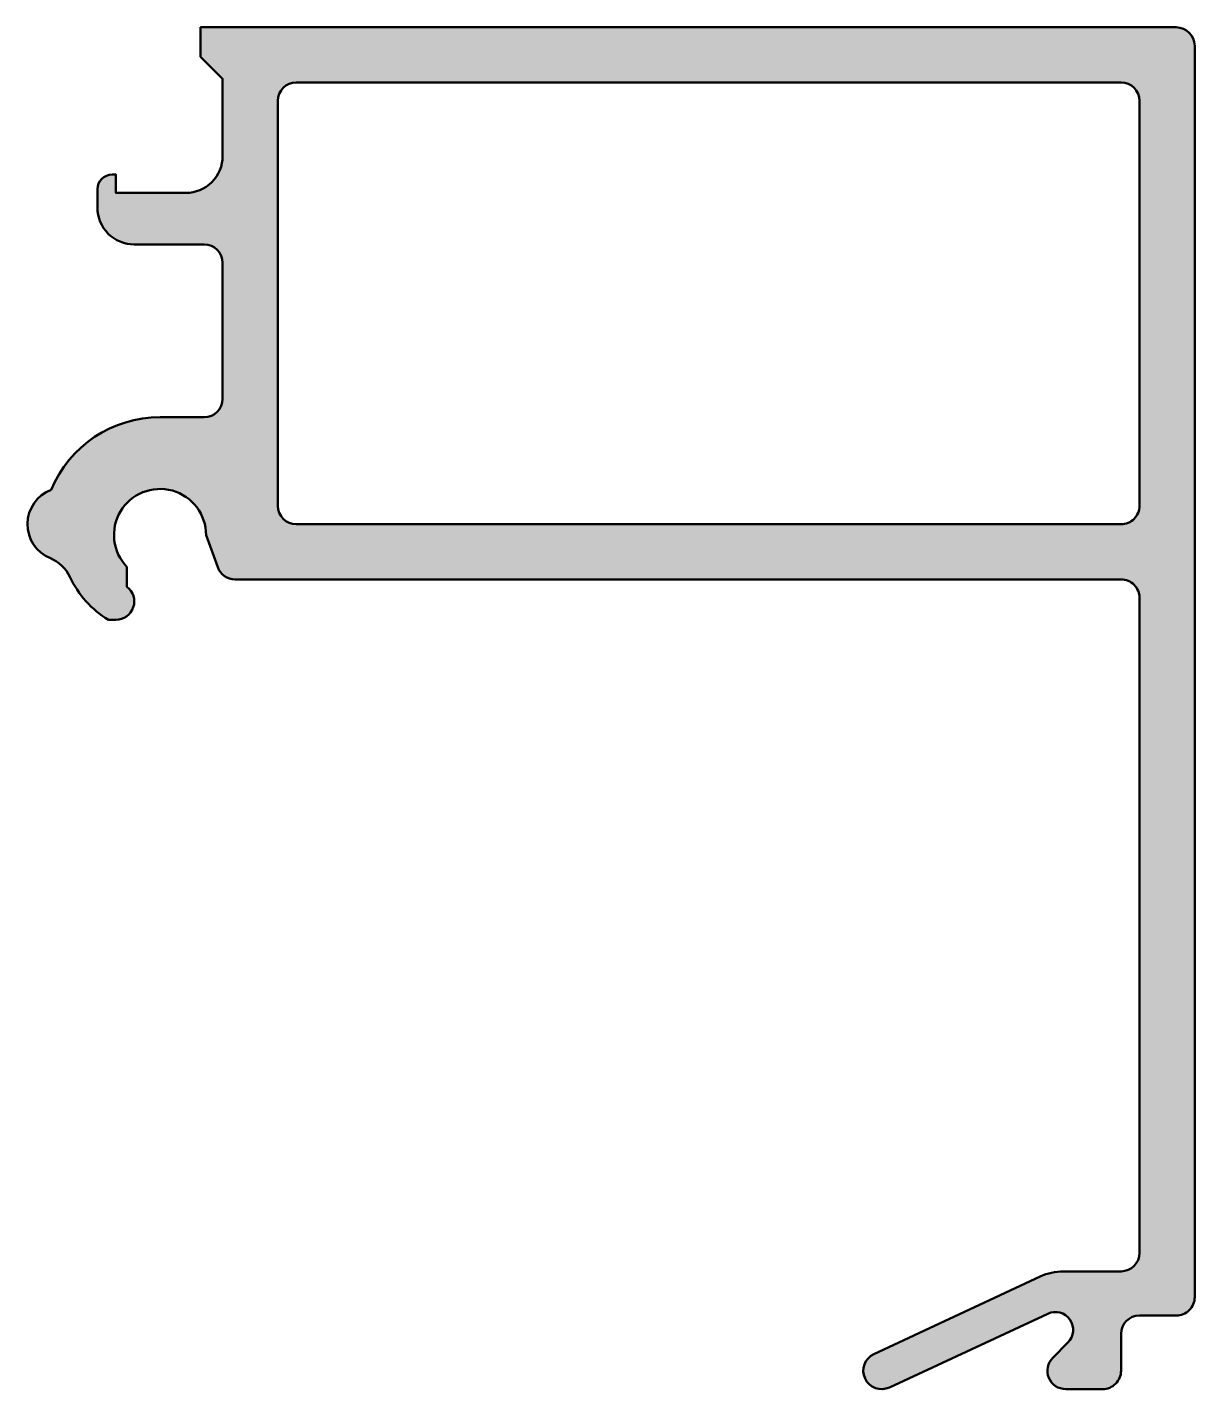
# Model space of a CAD drawing. Extents: x -4.2 to 27.5, y -37.1 to 0.
import ezdxf

# ---------------------------------------------------------------- set-up
doc = ezdxf.new("R2010")
doc.units = 0
doc.layers.add('0S-Alu contour', color=7, linetype='Continuous', lineweight=50)
doc.layers.add('0S-Alu hatch', color=252, linetype='Continuous', lineweight=25)

# ---------------------------------------------------------------- blocks, each defined once
blk = doc.blocks.new('467800__DFED85F8_F13C_493B_A240_DF03E84200FF_')
at = {"layer": '0S-Alu hatch'}
h = blk.add_hatch(color=256, dxfattribs=at)
edge = h.paths.add_edge_path()
edge.add_ellipse((-1.899999999999932, -4.400000000000144), major_axis=(-0.3999999999999097, 0), ratio=1, start_angle=270.00000000000045, end_angle=360, ccw=False)
edge.add_line((-1.899999999999935, -4.000000000000234), (-1.799999999999756, -3.999999999999999))
edge.add_line((-1.799999999999756, -3.999999999999999), (-1.79999999999977, -4.5))
edge.add_line((-1.79999999999977, -4.5), (0.0999999999999366, -4.499999999999992))
edge.add_arc((0.1000000000000966, -3.499999999999925), 1.000000000000067, 269.9999999999909, 360)
edge.add_line((1.100000000000163, -3.500000000000227), (1.100000000000207, -1.399999999999209))
edge.add_line((1.100000000000207, -1.399999999999209), (0.5000000000001136, -0.7999999999994856))
edge.add_line((0.5000000000001136, -0.7999999999994856), (0.5, 0))
edge.add_line((0.5, 0), (27.00000000000001, -4.9e-15))
edge.add_ellipse((27.00000000000001, -0.5000000000001329), major_axis=(-0.500000000000128, 0), ratio=1, start_angle=180, end_angle=270, ccw=False)
edge.add_line((27.50000000000014, -0.5000000000002466), (27.50000000000012, -34.50000000000001))
edge.add_ellipse((27.00000000000013, -34.50000000000002), major_axis=(-0.4999999999999858, 0), ratio=1, start_angle=89.9999999999983, end_angle=180, ccw=False)
edge.add_line((27.00000000000012, -35.00000000000001), (26.00000000000012, -35.00000000000001))
edge.add_arc((26.00000000000012, -35.50000000000001), 0.5, 90, 180)
edge.add_line((25.50000000000012, -35.50000000000001), (25.5000000000001, -36.50000000000001))
edge.add_ellipse((25.00000000000004, -36.49999999999996), major_axis=(-0.5000000000000498, 0), ratio=1, start_angle=89.99999999999591, end_angle=180, ccw=False)
edge.add_line((25.00000000000001, -37.00000000000001), (24.00000000000001, -37.00000000000001))
edge.add_ellipse((24.00000000000009, -36.50000000000007), major_axis=(-0.4999999999999432, 0), ratio=1, start_angle=-45.000000000027114, end_angle=89.99999999999022, ccw=False)
edge.add_line((23.64644660940703, -36.14644660940666), (24.05738385623833, -35.73550936257561))
edge.add_arc((23.71307802775442, -35.39120353409155), 0.4869219722461473, 314.9999999999876, 474.9999999999867)
edge.add_line((23.5072959102405, -34.94990235896557), (19.21130913087004, -36.95315389351845))
edge.add_ellipse((18.99999999999978, -36.50000000000008), major_axis=(-0.5000000000000029, 0), ratio=1, start_angle=-65.00000000001108, end_angle=114.9999999999888, ccw=False)
edge.add_line((18.78869086912937, -36.04684610648178), (23.30568249515344, -33.94053831944509))
edge.add_ellipse((23.93960988776475, -35.30000000000015), major_axis=(-1.500000000000192, 0), ratio=1, start_angle=270.0000000000092, end_angle=295.0000000000077, ccw=False)
edge.add_line((23.93960988776451, -33.79999999999996), (25.50000000000014, -33.79999999999996))
edge.add_arc((25.50000000000013, -33.29999999999998), 0.4999999999999787, 270.0000000000012, 360)
edge.add_line((26.0000000000001, -33.29999999999997), (26.00000000000012, -15.49999999999957))
edge.add_arc((25.50000000000022, -15.4999999999999), 0.4999999999999006, 0, 90.00000000003907)
edge.add_line((25.49999999999988, -15), (1.436847769415418, -15))
edge.add_ellipse((1.436847769415675, -14.50000000000032), major_axis=(-0.4999999999996767, 0), ratio=1, start_angle=19.999999999965382, end_angle=89.99999999997061, ccw=False)
edge.add_line((0.9670014590229218, -14.67101007166276), (0.6499797191918023, -13.80000000000041))
edge.add_arc((-0.5999999999998022, -13.792879493721), 1.249999999999998, 359.6736182686104, 583.9455195623021)
edge.add_line((-1.499999999999903, -14.66034707236576), (-1.499999999999889, -15.19999999999984))
edge.add_ellipse((-1.799999999999826, -15.5999999999999), major_axis=(-0.5000000000000139, 0), ratio=1, start_angle=89.99999999999812, end_angle=233.13010235416618, ccw=False)
edge.add_line((-1.799999999999843, -16.09999999999991), (-2.002567278068514, -16.09999999999968))
edge.add_ellipse((-0.6000000000002343, -13.79287949371817), major_axis=(-2.700000000002314, 0), ratio=1, start_angle=24.918402308882207, end_angle=58.7033359050439, ccw=False)
edge.add_arc((-3.955562333771616, -15.35178982602706), 0.9999999999983137, 24.9184023087512, 67.80368942013023)
edge.add_ellipse((-3.199999999999907, -13.49999999999976), major_axis=(-0.999999999999877, 0), ratio=1, start_angle=-69.19897974804422, end_angle=67.80368942021818, ccw=False)
edge.add_ellipse((-0.6000000000001356, -13.79287949372092), major_axis=(-3.199999999999653, 0), ratio=1, start_angle=269.9999999999975, end_angle=337.43967843831604, ccw=False)
edge.add_line((-0.5999999999999965, -10.59287949372127), (0.6000000000001485, -10.59287949372081))
edge.add_arc((0.6000000000001061, -10.09287949372077), 0.5000000000000427, 270.0000000000049, 360)
edge.add_line((1.100000000000148, -10.09287949372082), (1.100000000000206, -6.400000000000318))
edge.add_arc((0.5999999999997943, -6.400000000000275), 0.5000000000004121, 0, 89.99999999999181)
edge.add_line((0.5999999999998655, -5.899999999999863), (-1.29999999999977, -5.90000000000009))
edge.add_ellipse((-1.299999999999796, -4.89999999999993), major_axis=(-1.00000000000016, 0), ratio=1, start_angle=0, end_angle=90.00000000000142, ccw=False)
edge.add_line((-2.299999999999954, -4.899999999999891), (-2.299999999999842, -4.399999999999861))
edge = h.paths.add_edge_path()
edge.add_arc((3.100000000000036, -1.999999999999886), 0.4999999999998864, 90.00000000001303, 180)
edge.add_line((2.60000000000015, -2), (2.600000000000205, -12.99999999999954))
edge.add_arc((3.100000000000291, -12.99999999999968), 0.5000000000000866, 180, 269.9999999999835)
edge.add_line((3.100000000000147, -13.49999999999977), (25.49999999999998, -13.5))
edge.add_arc((25.50000000000006, -12.99999999999993), 0.5000000000000693, 269.9999999999919, 360)
edge.add_line((26.00000000000012, -13), (26.00000000000013, -2.000000000000005))
edge.add_arc((25.50000000000013, -2.000000000000004), 0.5, 0, 90)
edge.add_line((25.50000000000013, -1.500000000000004), (3.099999999999923, -1.5))
at = {"layer": '0S-Alu contour', "color": 7}
for points in [[(1.100000000000163, -3.500000000000227), (1.100000000000207, -1.399999999999209), (0.5000000000001136, -0.7999999999994856), (0.5, 0), (27.00000000000001, -4.9e-15)], [(27.50000000000014, -0.5000000000002466), (27.50000000000012, -34.50000000000001)], [(25.50000000000013, -1.500000000000004), (3.099999999999922, -1.5)], [(2.60000000000015, -2), (2.600000000000205, -12.99999999999954)], [(26.00000000000012, -13), (26.00000000000013, -2.000000000000005)], [(-1.899999999999935, -4.000000000000234), (-1.799999999999756, -3.999999999999999), (-1.79999999999977, -4.5), (0.0999999999999366, -4.499999999999992)], [(-2.299999999999954, -4.899999999999891), (-2.299999999999842, -4.399999999999861)], [(0.5999999999998655, -5.899999999999863), (-1.29999999999977, -5.90000000000009)], [(1.100000000000148, -10.09287949372082), (1.100000000000206, -6.400000000000318)], [(-0.5999999999999965, -10.59287949372127), (0.6000000000001487, -10.59287949372081)], [(3.100000000000147, -13.49999999999977), (25.49999999999998, -13.5)], [(0.9670014590229218, -14.67101007166276), (0.6499797191918023, -13.80000000000041)], [(-1.499999999999903, -14.66034707236576), (-1.499999999999889, -15.19999999999984)], [(25.49999999999988, -15), (1.436847769415418, -15)], [(26.0000000000001, -33.29999999999997), (26.00000000000012, -15.49999999999957)], [(-1.799999999999843, -16.09999999999991), (-2.002567278068514, -16.09999999999968)], [(18.78869086912937, -36.04684610648178), (23.30568249515344, -33.94053831944509)], [(23.93960988776451, -33.79999999999996), (25.50000000000014, -33.79999999999996)], [(23.5072959102405, -34.94990235896557), (19.21130913087004, -36.95315389351845)], [(27.00000000000012, -35.00000000000001), (26.00000000000012, -35.00000000000001)], [(25.50000000000012, -35.50000000000001), (25.5000000000001, -36.50000000000001)], [(23.64644660940703, -36.14644660940666), (24.05738385623833, -35.73550936257561)], [(25.00000000000001, -37.00000000000001), (24.00000000000001, -37.00000000000001)]]:
    blk.add_lwpolyline(points, dxfattribs=at)
at = {"layer": '0S-Alu contour', "color": 7, "extrusion": (0, 0, -1)}
for centre, radius, start, end in [((-27.00000000000001, -0.5000000000001329), 0.500000000000128, 90, 180), ((1.899999999999932, -4.400000000000144), 0.3999999999999097, 0, 89.99999999999953), ((1.299999999999796, -4.89999999999993), 1.00000000000016, 269.9999999999986, 0), ((0.6000000000001356, -13.79287949372092), 3.199999999999653, 22.56032156168398, 90.00000000000249), ((3.199999999999907, -13.49999999999976), 0.999999999999877, 292.1963105797818, 69.19897974804425), ((-1.436847769415675, -14.50000000000032), 0.4999999999996767, 270.0000000000294, 340.0000000000346), ((0.6000000000002343, -13.79287949371817), 2.700000000002314, 301.2966640949561, 335.0815976911179), ((1.799999999999826, -15.5999999999999), 0.5000000000000139, 126.8698976458338, 270.0000000000019), ((-23.93960988776475, -35.30000000000015), 1.500000000000192, 64.99999999999234, 89.99999999999078), ((-27.00000000000013, -34.50000000000002), 0.4999999999999858, 180, 270.0000000000017), ((-18.99999999999978, -36.50000000000008), 0.5000000000000029, 245.0000000000112, 65.00000000001123), ((-24.00000000000009, -36.50000000000007), 0.4999999999999432, 270.0000000000098, 45.00000000002706), ((-25.00000000000004, -36.49999999999996), 0.5000000000000498, 180, 270.0000000000041)]:
    blk.add_arc(centre, radius, start, end, dxfattribs=at)
at = {"layer": '0S-Alu contour', "color": 7}
for centre, radius, start, end in [((3.100000000000036, -1.999999999999886), 0.4999999999998864, 90.00000000001303, 180), ((25.50000000000013, -2.000000000000004), 0.5, 0, 90), ((0.1000000000000966, -3.499999999999925), 1.000000000000067, 269.9999999999909, 0), ((0.5999999999997943, -6.400000000000275), 0.5000000000004121, 0, 89.99999999999181), ((0.6000000000001061, -10.09287949372077), 0.5000000000000427, 270.0000000000049, 0), ((-0.5999999999998022, -13.792879493721), 1.249999999999998, 359.6736182686104, 223.9455195623021), ((3.100000000000291, -12.99999999999968), 0.5000000000000866, 180, 269.9999999999835), ((25.50000000000006, -12.99999999999993), 0.5000000000000693, 269.9999999999919, 0), ((-3.955562333771616, -15.35178982602706), 0.9999999999983137, 24.9184023087512, 67.80368942013023), ((25.50000000000022, -15.4999999999999), 0.4999999999999006, 0, 90.00000000003907), ((25.50000000000013, -33.29999999999998), 0.4999999999999787, 270.0000000000012, 0), ((23.71307802775442, -35.39120353409155), 0.4869219722461473, 314.9999999999876, 114.9999999999867), ((26.00000000000012, -35.50000000000001), 0.5, 90, 180)]:
    blk.add_arc(centre, radius, start, end, dxfattribs=at)
blk = doc.blocks.new('467800__9DB75C14_7630_4E98_87C1_8CDCA0D4DEA2_')
at = {"layer": '0S-Alu contour', "color": 7}
blk.add_blockref('467800__DFED85F8_F13C_493B_A240_DF03E84200FF_', (0, 0), dxfattribs=at)

msp = doc.modelspace()

# ---------------------------------------------------------------- block references
at = {"layer": '0S-Alu contour', "color": 7}
msp.add_blockref('467800__9DB75C14_7630_4E98_87C1_8CDCA0D4DEA2_', (0, 0), dxfattribs=at)

doc.saveas('drawing.dxf')
